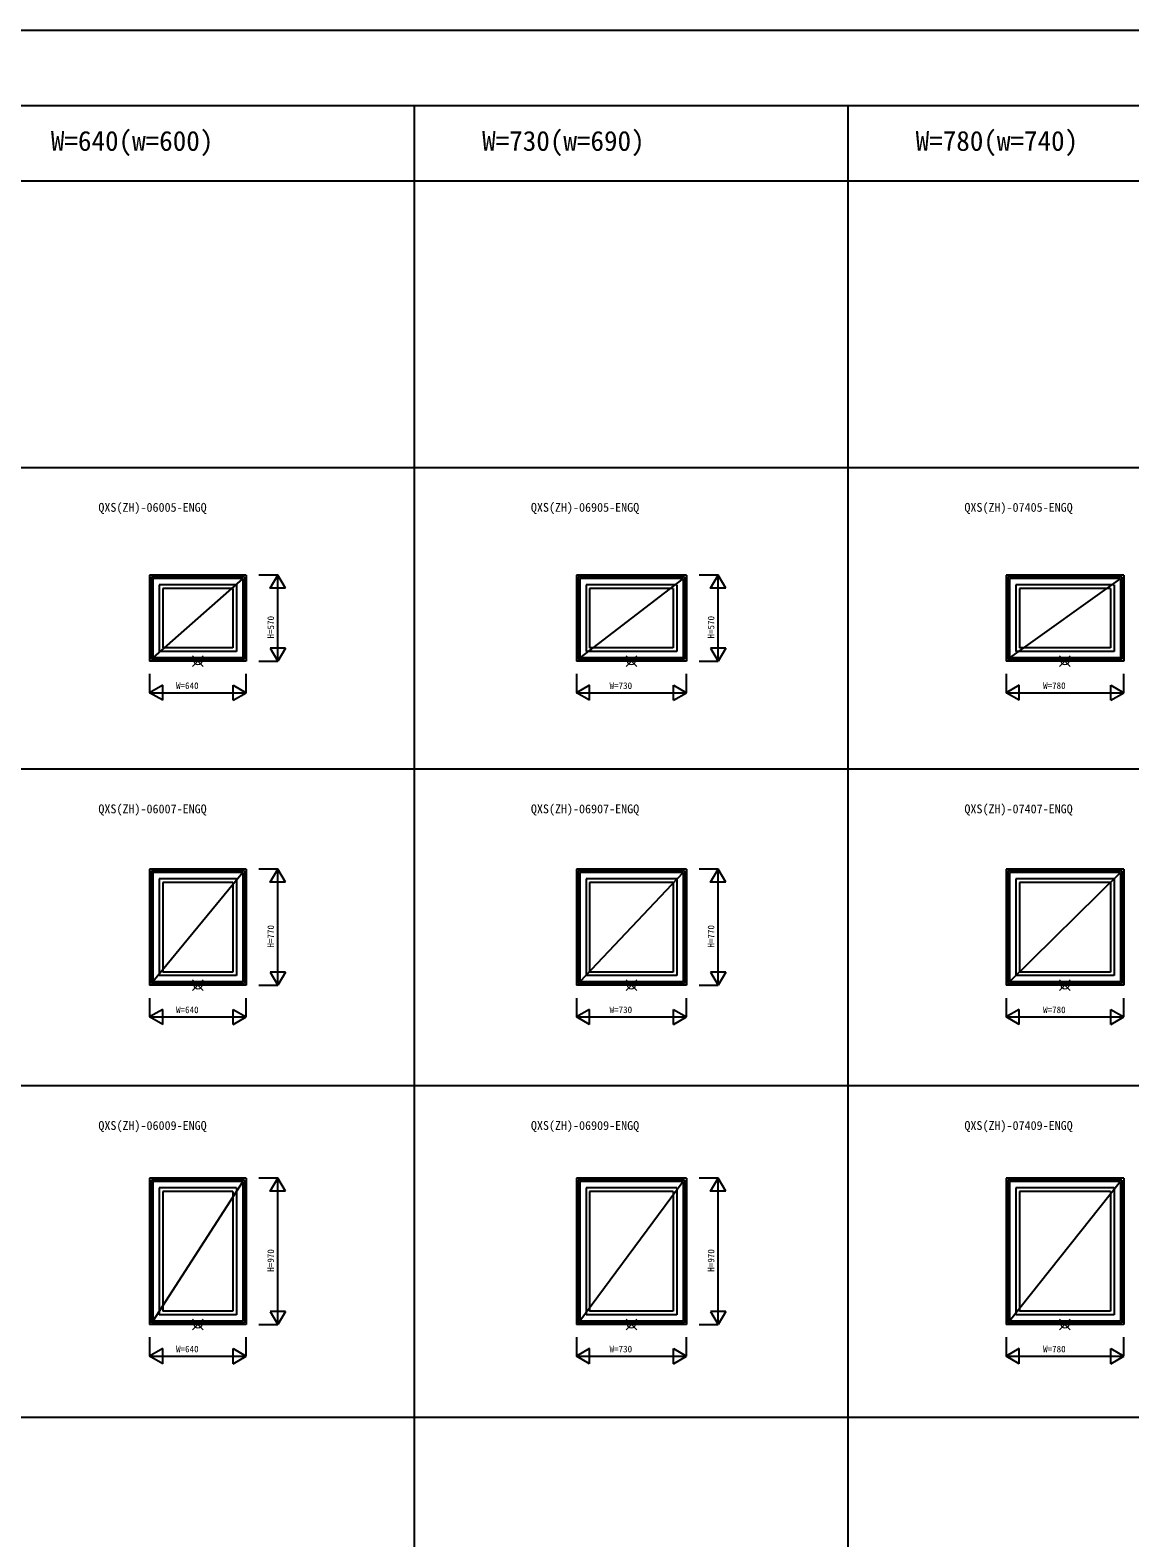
# Model space of a CAD drawing. Units: millimetres, scale not verified. Extents: x -13750 to 13750, y -10000 to 10000.
# Drawn here: x -7175 to 118, y 0 to 10000 of the extents above; entities that cross this region are included whole.
import ezdxf
from ezdxf.enums import TextEntityAlignment as Align

# ---------------------------------------------------------------- set-up
doc = ezdxf.new("R2010")
doc.units = ezdxf.units.MM
doc.header["$LTSCALE"] = 50
for name, color, linetype in [('0-0_0', 3, 'Continuous'), ('0-1_YKK_A1', 4, 'Continuous'), ('0-4_YKK_F1', 7, 'Continuous'), ('0-6_YKK_N1', 2, 'Continuous')]:
    doc.layers.add(name, color=color, linetype=linetype)
doc.layers.add('0-5_YKK_IN', color=1, linetype='Continuous', lineweight=18)
doc.styles.add('ＭＳ ゴシック', font='')
doc.styles.get('ＭＳ ゴシック').set_extended_font_data('MS Gothic')

msp = doc.modelspace()

# ---------------------------------------------------------------- linework, layer by layer
at = {"layer": '0-1_YKK_A1'}
for p, q in [((-6382.5, 6385), (-6382.5, 5815)), ((-5742.5, 6385), (-6382.5, 6385)), ((-6370.5, 6373), (-6370.5, 5827)), ((-5754.5, 6373), (-6370.5, 6373)), ((-6360.5, 6363), (-6360.5, 5837)), ((-5764.5, 6363), (-6360.5, 5837)), ((-5764.5, 6363), (-6360.5, 6363)), ((-6318.5, 6321), (-6318.5, 5879)), ((-5806.5, 6321), (-6318.5, 6321)), ((-5806.5, 6321), (-5806.5, 5879)), ((-5764.5, 6363), (-5764.5, 5837)), ((-5754.5, 6373), (-5754.5, 5827)), ((-5742.5, 6385), (-5742.5, 5815)), ((-3552.5, 6385), (-3552.5, 5815)), ((-2822.5, 6385), (-3552.5, 6385)), ((-3540.5, 6373), (-3540.5, 5827)), ((-2834.5, 6373), (-3540.5, 6373)), ((-3530.5, 6363), (-3530.5, 5837)), ((-2844.5, 6363), (-3530.5, 5837)), ((-2844.5, 6363), (-3530.5, 6363)), ((-3488.5, 6321), (-3488.5, 5879)), ((-2886.5, 6321), (-3488.5, 6321)), ((-2886.5, 6321), (-2886.5, 5879)), ((-2844.5, 6363), (-2844.5, 5837)), ((-2834.5, 6373), (-2834.5, 5827)), ((-2822.5, 6385), (-2822.5, 5815)), ((-702.5, 6385), (-702.5, 5815)), ((77.5, 6385), (-702.5, 6385)), ((-690.5, 6373), (-690.5, 5827)), ((65.5, 6373), (-690.5, 6373)), ((-680.5, 6363), (-680.5, 5837)), ((55.5, 6363), (-680.5, 5837)), ((55.5, 6363), (-680.5, 6363)), ((-638.5, 6321), (-638.5, 5879)), ((13.5, 6321), (-638.5, 6321)), ((13.5, 6321), (13.5, 5879)), ((55.5, 6363), (55.5, 5837)), ((65.5, 6373), (65.5, 5827)), ((77.5, 6385), (77.5, 5815)), ((-6294.5, 6297), (-6294.5, 5903)), ((-5830.5, 6297), (-6294.5, 6297)), ((-5830.5, 6297), (-5830.5, 5903)), ((-3464.5, 6297), (-3464.5, 5903)), ((-2910.5, 6297), (-3464.5, 6297)), ((-2910.5, 6297), (-2910.5, 5903)), ((-614.5, 6297), (-614.5, 5903)), ((-10.5, 6297), (-614.5, 6297)), ((-10.5, 6297), (-10.5, 5903)), ((-5830.5, 5903), (-6294.5, 5903)), ((-2910.5, 5903), (-3464.5, 5903)), ((-10.5, 5903), (-614.5, 5903)), ((-5742.5, 5815), (-6382.5, 5815)), ((-5754.5, 5827), (-6370.5, 5827)), ((-5764.5, 5837), (-6360.5, 5837)), ((-5806.5, 5879), (-6318.5, 5879)), ((-2822.5, 5815), (-3552.5, 5815)), ((-2834.5, 5827), (-3540.5, 5827)), ((-2844.5, 5837), (-3530.5, 5837)), ((-2886.5, 5879), (-3488.5, 5879)), ((77.5, 5815), (-702.5, 5815)), ((65.5, 5827), (-690.5, 5827)), ((55.5, 5837), (-680.5, 5837)), ((13.5, 5879), (-638.5, 5879)), ((-6382.5, 4435), (-6382.5, 3665)), ((-5742.5, 4435), (-6382.5, 4435)), ((-6370.5, 4423), (-6370.5, 3677)), ((-5754.5, 4423), (-6370.5, 4423)), ((-6360.5, 4413), (-6360.5, 3687)), ((-5764.5, 4413), (-6360.5, 3687)), ((-5764.5, 4413), (-6360.5, 4413)), ((-5764.5, 4413), (-5764.5, 3687)), ((-5754.5, 4423), (-5754.5, 3677)), ((-5742.5, 4435), (-5742.5, 3665)), ((-3552.5, 4435), (-3552.5, 3665)), ((-2822.5, 4435), (-3552.5, 4435)), ((-3540.5, 4423), (-3540.5, 3677)), ((-2834.5, 4423), (-3540.5, 4423)), ((-3530.5, 4413), (-3530.5, 3687)), ((-2844.5, 4413), (-3530.5, 3687)), ((-2844.5, 4413), (-3530.5, 4413)), ((-2844.5, 4413), (-2844.5, 3687)), ((-2834.5, 4423), (-2834.5, 3677)), ((-2822.5, 4435), (-2822.5, 3665)), ((-702.5, 4435), (-702.5, 3665)), ((77.5, 4435), (-702.5, 4435)), ((-690.5, 4423), (-690.5, 3677)), ((65.5, 4423), (-690.5, 4423)), ((-680.5, 4413), (-680.5, 3687)), ((55.5, 4413), (-680.5, 3687)), ((55.5, 4413), (-680.5, 4413)), ((55.5, 4413), (55.5, 3687)), ((65.5, 4423), (65.5, 3677)), ((77.5, 4435), (77.5, 3665)), ((-6318.5, 4371), (-6318.5, 3729)), ((-5806.5, 4371), (-6318.5, 4371)), ((-6294.5, 4347), (-6294.5, 3753)), ((-5830.5, 4347), (-6294.5, 4347)), ((-5830.5, 4347), (-5830.5, 3753)), ((-5806.5, 4371), (-5806.5, 3729)), ((-3488.5, 4371), (-3488.5, 3729)), ((-2886.5, 4371), (-3488.5, 4371)), ((-3464.5, 4347), (-3464.5, 3753)), ((-2910.5, 4347), (-3464.5, 4347)), ((-2910.5, 4347), (-2910.5, 3753)), ((-2886.5, 4371), (-2886.5, 3729)), ((-638.5, 4371), (-638.5, 3729)), ((13.5, 4371), (-638.5, 4371)), ((-614.5, 4347), (-614.5, 3753)), ((-10.5, 4347), (-614.5, 4347)), ((-10.5, 4347), (-10.5, 3753)), ((13.5, 4371), (13.5, 3729)), ((-5806.5, 3729), (-6318.5, 3729)), ((-5830.5, 3753), (-6294.5, 3753)), ((-2886.5, 3729), (-3488.5, 3729)), ((-2910.5, 3753), (-3464.5, 3753)), ((13.5, 3729), (-638.5, 3729)), ((-10.5, 3753), (-614.5, 3753)), ((-5742.5, 3665), (-6382.5, 3665)), ((-5754.5, 3677), (-6370.5, 3677)), ((-5764.5, 3687), (-6360.5, 3687)), ((-2822.5, 3665), (-3552.5, 3665)), ((-2834.5, 3677), (-3540.5, 3677)), ((-2844.5, 3687), (-3530.5, 3687)), ((77.5, 3665), (-702.5, 3665)), ((65.5, 3677), (-690.5, 3677)), ((55.5, 3687), (-680.5, 3687)), ((-6382.5, 2385), (-6382.5, 1415)), ((-5742.5, 2385), (-6382.5, 2385)), ((-6370.5, 2373), (-6370.5, 1427)), ((-5754.5, 2373), (-6370.5, 2373)), ((-6360.5, 2363), (-6360.5, 1437)), ((-5764.5, 2363), (-6360.5, 1437)), ((-5764.5, 2363), (-6360.5, 2363)), ((-6318.5, 2321), (-6318.5, 1479)), ((-5806.5, 2321), (-6318.5, 2321)), ((-5806.5, 2321), (-5806.5, 1479)), ((-5764.5, 2363), (-5764.5, 1437)), ((-5754.5, 2373), (-5754.5, 1427)), ((-5742.5, 2385), (-5742.5, 1415)), ((-3552.5, 2385), (-3552.5, 1415)), ((-2822.5, 2385), (-3552.5, 2385)), ((-3540.5, 2373), (-3540.5, 1427)), ((-2834.5, 2373), (-3540.5, 2373)), ((-3530.5, 2363), (-3530.5, 1437)), ((-2844.5, 2363), (-3530.5, 1437)), ((-2844.5, 2363), (-3530.5, 2363)), ((-3488.5, 2321), (-3488.5, 1479)), ((-2886.5, 2321), (-3488.5, 2321)), ((-2886.5, 2321), (-2886.5, 1479)), ((-2844.5, 2363), (-2844.5, 1437)), ((-2834.5, 2373), (-2834.5, 1427)), ((-2822.5, 2385), (-2822.5, 1415)), ((-702.5, 2385), (-702.5, 1415)), ((77.5, 2385), (-702.5, 2385)), ((-690.5, 2373), (-690.5, 1427)), ((65.5, 2373), (-690.5, 2373)), ((-680.5, 2363), (-680.5, 1437)), ((55.5, 2363), (-680.5, 1437)), ((55.5, 2363), (-680.5, 2363)), ((-638.5, 2321), (-638.5, 1479)), ((13.5, 2321), (-638.5, 2321)), ((13.5, 2321), (13.5, 1479)), ((55.5, 2363), (55.5, 1437)), ((65.5, 2373), (65.5, 1427)), ((77.5, 2385), (77.5, 1415)), ((-6294.5, 2297), (-6294.5, 1503)), ((-5830.5, 2297), (-6294.5, 2297)), ((-5830.5, 2297), (-5830.5, 1503)), ((-3464.5, 2297), (-3464.5, 1503)), ((-2910.5, 2297), (-3464.5, 2297)), ((-2910.5, 2297), (-2910.5, 1503)), ((-614.5, 2297), (-614.5, 1503)), ((-10.5, 2297), (-614.5, 2297)), ((-10.5, 2297), (-10.5, 1503)), ((-5830.5, 1503), (-6294.5, 1503)), ((-2910.5, 1503), (-3464.5, 1503)), ((-10.5, 1503), (-614.5, 1503)), ((-5742.5, 1415), (-6382.5, 1415)), ((-5754.5, 1427), (-6370.5, 1427)), ((-5764.5, 1437), (-6360.5, 1437)), ((-5806.5, 1479), (-6318.5, 1479)), ((-2822.5, 1415), (-3552.5, 1415)), ((-2834.5, 1427), (-3540.5, 1427)), ((-2844.5, 1437), (-3530.5, 1437)), ((-2886.5, 1479), (-3488.5, 1479)), ((77.5, 1415), (-702.5, 1415)), ((65.5, 1427), (-690.5, 1427)), ((55.5, 1437), (-680.5, 1437)), ((13.5, 1479), (-638.5, 1479))]:
    msp.add_line(p, q, dxfattribs=at)
at = {"layer": '0-4_YKK_F1'}
for p, q in [((-13750, 10000), (13750, 10000)), ((-13750, 9500), (13250, 9500)), ((-4625, -10000), (-4625, 9500)), ((-1750, -10000), (-1750, 9500)), ((-13750, 9000), (13250, 9000)), ((-13750, 7100), (13250, 7100)), ((-13750, 5100), (13250, 5100)), ((-13750, 3000), (13250, 3000)), ((-13750, 800), (13250, 800))]:
    msp.add_line(p, q, dxfattribs=at)
at = {"layer": '0-5_YKK_IN'}
for p, q in [((-6097.86, 5850.36), (-6027.14, 5779.64)), ((-6097.86, 5779.64), (-6027.14, 5850.36)), ((-3222.86, 5850.36), (-3152.14, 5779.64)), ((-3222.86, 5779.64), (-3152.14, 5850.36)), ((-347.86, 5850.36), (-277.14, 5779.64)), ((-347.86, 5779.64), (-277.14, 5850.36)), ((-6097.86, 3700.36), (-6027.14, 3629.64)), ((-6097.86, 3629.64), (-6027.14, 3700.36)), ((-3222.86, 3700.36), (-3152.14, 3629.64)), ((-3222.86, 3629.64), (-3152.14, 3700.36)), ((-347.86, 3700.36), (-277.14, 3629.64)), ((-347.86, 3629.64), (-277.14, 3700.36)), ((-6097.86, 1450.36), (-6027.14, 1379.64)), ((-6097.86, 1379.64), (-6027.14, 1450.36)), ((-3222.86, 1450.36), (-3152.14, 1379.64)), ((-3222.86, 1379.64), (-3152.14, 1450.36)), ((-347.86, 1450.36), (-277.14, 1379.64)), ((-347.86, 1379.64), (-277.14, 1450.36))]:
    msp.add_line(p, q, dxfattribs=at)
for centre in [(-6062.5, 5815), (-3187.5, 5815), (-312.5, 5815), (-6062.5, 3665), (-3187.5, 3665), (-312.5, 3665), (-6062.5, 1415), (-3187.5, 1415), (-312.5, 1415)]:
    msp.add_circle(centre, 25, dxfattribs=at)
at = {"layer": '0-6_YKK_N1'}
for p, q in [((-5532.5, 6385), (-5657.5, 6385)), ((-5532.5, 5815), (-5532.5, 6385)), ((-5482.5, 6298.4), (-5532.5, 6385)), ((-2612.5, 6385), (-2737.5, 6385)), ((-2612.5, 5815), (-2612.5, 6385)), ((-2562.5, 6298.4), (-2612.5, 6385)), ((-5582.5, 5901.6), (-5532.5, 5815)), ((-5482.5, 5901.6), (-5582.5, 5901.6)), ((-5482.5, 5901.6), (-5532.5, 5815)), ((-2662.5, 5901.6), (-2612.5, 5815)), ((-2562.5, 5901.6), (-2662.5, 5901.6)), ((-2562.5, 5901.6), (-2612.5, 5815)), ((-5657.5, 5815), (-5532.5, 5815)), ((-2737.5, 5815), (-2612.5, 5815)), ((-6382.5, 5730), (-6382.5, 5605)), ((-5742.5, 5605), (-5742.5, 5730)), ((-3552.5, 5730), (-3552.5, 5605)), ((-2822.5, 5605), (-2822.5, 5730)), ((-702.5, 5730), (-702.5, 5605)), ((77.5, 5605), (77.5, 5730)), ((-6295.9, 5655), (-6382.5, 5605)), ((-6382.5, 5605), (-5742.5, 5605)), ((-6295.9, 5555), (-6382.5, 5605)), ((-6295.9, 5555), (-6295.9, 5655)), ((-5829.1, 5555), (-5829.1, 5655)), ((-5829.1, 5655), (-5742.5, 5605)), ((-5829.1, 5555), (-5742.5, 5605)), ((-3465.9, 5655), (-3552.5, 5605)), ((-3552.5, 5605), (-2822.5, 5605)), ((-3465.9, 5555), (-3552.5, 5605)), ((-3465.9, 5555), (-3465.9, 5655)), ((-2909.1, 5555), (-2909.1, 5655)), ((-2909.1, 5655), (-2822.5, 5605)), ((-2909.1, 5555), (-2822.5, 5605)), ((-615.9, 5655), (-702.5, 5605)), ((-702.5, 5605), (77.5, 5605)), ((-615.9, 5555), (-702.5, 5605)), ((-615.9, 5555), (-615.9, 5655)), ((-9.1, 5555), (-9.1, 5655)), ((-9.1, 5655), (77.5, 5605)), ((-9.1, 5555), (77.5, 5605)), ((-5532.5, 4435), (-5657.5, 4435)), ((-5532.5, 3665), (-5532.5, 4435)), ((-5482.5, 4348.4), (-5532.5, 4435)), ((-2612.5, 4435), (-2737.5, 4435)), ((-2612.5, 3665), (-2612.5, 4435)), ((-2562.5, 4348.4), (-2612.5, 4435)), ((-5582.5, 3751.6), (-5532.5, 3665)), ((-5482.5, 3751.6), (-5582.5, 3751.6)), ((-5482.5, 3751.6), (-5532.5, 3665)), ((-2662.5, 3751.6), (-2612.5, 3665)), ((-2562.5, 3751.6), (-2662.5, 3751.6)), ((-2562.5, 3751.6), (-2612.5, 3665)), ((-5657.5, 3665), (-5532.5, 3665)), ((-2737.5, 3665), (-2612.5, 3665)), ((-6382.5, 3580), (-6382.5, 3455)), ((-6295.9, 3505), (-6382.5, 3455)), ((-6295.9, 3405), (-6295.9, 3505)), ((-5829.1, 3405), (-5829.1, 3505)), ((-5829.1, 3505), (-5742.5, 3455)), ((-5742.5, 3455), (-5742.5, 3580)), ((-3552.5, 3580), (-3552.5, 3455)), ((-3465.9, 3505), (-3552.5, 3455)), ((-3465.9, 3405), (-3465.9, 3505)), ((-2909.1, 3405), (-2909.1, 3505)), ((-2909.1, 3505), (-2822.5, 3455)), ((-2822.5, 3455), (-2822.5, 3580)), ((-702.5, 3580), (-702.5, 3455)), ((-615.9, 3505), (-702.5, 3455)), ((-615.9, 3405), (-615.9, 3505)), ((-9.1, 3405), (-9.1, 3505)), ((-9.1, 3505), (77.5, 3455)), ((77.5, 3455), (77.5, 3580)), ((-6382.5, 3455), (-5742.5, 3455)), ((-6295.9, 3405), (-6382.5, 3455)), ((-5829.1, 3405), (-5742.5, 3455)), ((-3552.5, 3455), (-2822.5, 3455)), ((-3465.9, 3405), (-3552.5, 3455)), ((-2909.1, 3405), (-2822.5, 3455)), ((-702.5, 3455), (77.5, 3455)), ((-615.9, 3405), (-702.5, 3455)), ((-9.1, 3405), (77.5, 3455)), ((-5532.5, 2385), (-5657.5, 2385)), ((-5532.5, 1415), (-5532.5, 2385)), ((-5482.5, 2298.4), (-5532.5, 2385)), ((-2612.5, 2385), (-2737.5, 2385)), ((-2612.5, 1415), (-2612.5, 2385)), ((-2562.5, 2298.4), (-2612.5, 2385)), ((-5582.5, 1501.6), (-5532.5, 1415)), ((-5482.5, 1501.6), (-5582.5, 1501.6)), ((-5482.5, 1501.6), (-5532.5, 1415)), ((-2662.5, 1501.6), (-2612.5, 1415)), ((-2562.5, 1501.6), (-2662.5, 1501.6)), ((-2562.5, 1501.6), (-2612.5, 1415)), ((-5657.5, 1415), (-5532.5, 1415)), ((-2737.5, 1415), (-2612.5, 1415)), ((-6382.5, 1330), (-6382.5, 1205)), ((-5742.5, 1205), (-5742.5, 1330)), ((-3552.5, 1330), (-3552.5, 1205)), ((-2822.5, 1205), (-2822.5, 1330)), ((-702.5, 1330), (-702.5, 1205)), ((77.5, 1205), (77.5, 1330)), ((-6295.9, 1255), (-6382.5, 1205)), ((-6382.5, 1205), (-5742.5, 1205)), ((-6295.9, 1155), (-6382.5, 1205)), ((-6295.9, 1155), (-6295.9, 1255)), ((-5829.1, 1155), (-5829.1, 1255)), ((-5829.1, 1255), (-5742.5, 1205)), ((-5829.1, 1155), (-5742.5, 1205)), ((-3465.9, 1255), (-3552.5, 1205)), ((-3552.5, 1205), (-2822.5, 1205)), ((-3465.9, 1155), (-3552.5, 1205)), ((-3465.9, 1155), (-3465.9, 1255)), ((-2909.1, 1155), (-2909.1, 1255)), ((-2909.1, 1255), (-2822.5, 1205)), ((-2909.1, 1155), (-2822.5, 1205)), ((-615.9, 1255), (-702.5, 1205)), ((-702.5, 1205), (77.5, 1205)), ((-615.9, 1155), (-702.5, 1205)), ((-615.9, 1155), (-615.9, 1255)), ((-9.1, 1155), (-9.1, 1255)), ((-9.1, 1255), (77.5, 1205)), ((-9.1, 1155), (77.5, 1205))]:
    msp.add_line(p, q, dxfattribs=at)
for points in [[(-5482.5, 6298.4), (-5582.5, 6298.4), (-5532.5, 6385)], [(-2562.5, 6298.4), (-2662.5, 6298.4), (-2612.5, 6385)], [(-5482.5, 4348.4), (-5582.5, 4348.4), (-5532.5, 4435)], [(-2562.5, 4348.4), (-2662.5, 4348.4), (-2612.5, 4435)], [(-5482.5, 2298.4), (-5582.5, 2298.4), (-5532.5, 2385)], [(-2562.5, 2298.4), (-2662.5, 2298.4), (-2612.5, 2385)]]:
    msp.add_lwpolyline(points, dxfattribs=at)

# ---------------------------------------------------------------- texts
at = {"layer": '0-0_0', "style": 'ＭＳ ゴシック'}
for s, p in [('W=640(w=600)', (-7037.5, 9160)), ('W=730(w=690)', (-4177.5, 9160)), ('W=780(w=740)', (-1302.5, 9160))]:
    msp.add_text(s, height=132, dxfattribs=at).set_placement(p, align=Align.BOTTOM_LEFT)
at = {"layer": '0-0_0', "color": 7, "style": 'ＭＳ ゴシック'}
for s, p in [('QXS(ZH)-06005-ENGQ', (-6722.5, 6788)), ('QXS(ZH)-06905-ENGQ', (-3854.17, 6788)), ('QXS(ZH)-07405-ENGQ', (-979.17, 6788)), ('QXS(ZH)-06007-ENGQ', (-6722.5, 4788)), ('QXS(ZH)-06907-ENGQ', (-3854.17, 4788)), ('QXS(ZH)-07407-ENGQ', (-979.17, 4788)), ('QXS(ZH)-06009-ENGQ', (-6722.5, 2688)), ('QXS(ZH)-06909-ENGQ', (-3854.17, 2688)), ('QXS(ZH)-07409-ENGQ', (-979.17, 2688))]:
    msp.add_text(s, height=58.65, dxfattribs=at).set_placement(p, align=Align.BOTTOM_LEFT)
at = {"layer": '0-6_YKK_N1', "style": 'ＭＳ ゴシック'}
for s, p in [('H=570', (-5544.5, 5965)), ('H=570', (-2624.5, 5965)), ('H=770', (-5544.5, 3915)), ('H=770', (-2624.5, 3915)), ('H=970', (-5544.5, 1765)), ('H=970', (-2624.5, 1765))]:
    msp.add_text(s, height=43.99, rotation=90, dxfattribs=at).set_placement(p, align=Align.BOTTOM_LEFT)
for s, p in [('W=640', (-6207.5, 5617)), ('W=730', (-3332.5, 5617)), ('W=780', (-457.5, 5617)), ('W=640', (-6207.5, 3467)), ('W=730', (-3332.5, 3467)), ('W=780', (-457.5, 3467)), ('W=640', (-6207.5, 1217)), ('W=730', (-3332.5, 1217)), ('W=780', (-457.5, 1217))]:
    msp.add_text(s, height=43.99, dxfattribs=at).set_placement(p, align=Align.BOTTOM_LEFT)

doc.saveas('drawing.dxf')
